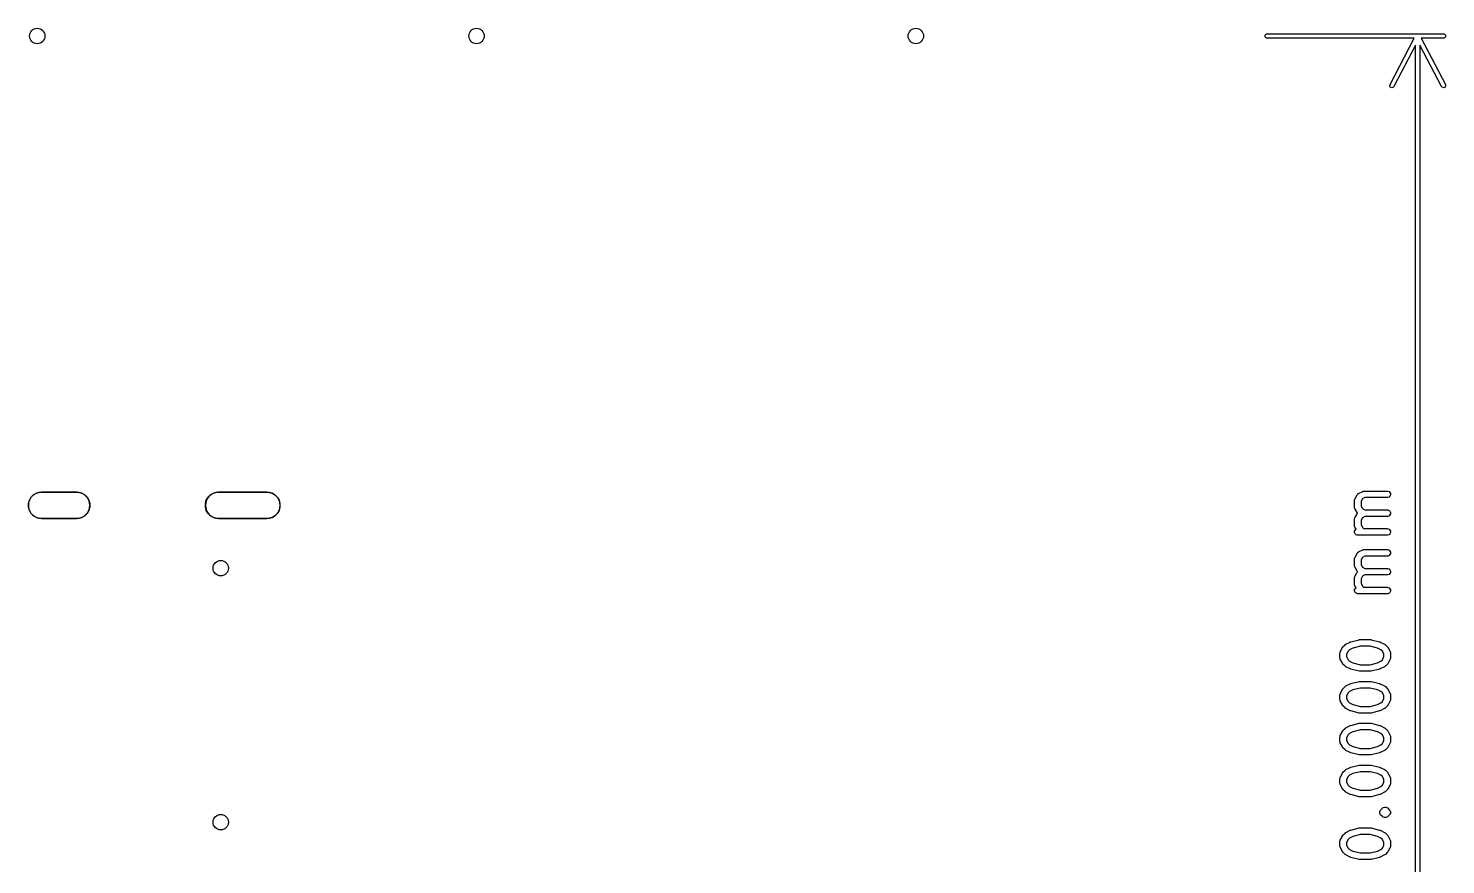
# Model space of a CAD drawing. Extents: x 5.34 to 6.7, y -4.81 to -3.35.
# Drawn here: x 5.429 to 6.699, y -4.101 to -3.352 of the extents above; entities that cross this region are included whole.
import ezdxf

# ---------------------------------------------------------------- set-up
doc = ezdxf.new("R2010")
doc.units = 0
doc.header["$MEASUREMENT"] = 0
doc.layers.add('BLACK', color=7, linetype='CONTINUOUS')

msp = doc.modelspace()

# ---------------------------------------------------------------- linework, layer by layer
at = {"layer": 'BLACK', "linetype": 'CONTINUOUS'}
for p, q in [((6.5373, -3.3582), (6.5384, -3.3571)), ((6.5373, -3.3597), (6.5373, -3.3582)), ((6.5384, -3.3608), (6.5373, -3.3597)), ((6.5384, -3.3571), (6.5391, -3.357)), ((6.5391, -3.3609), (6.5384, -3.3608)), ((6.5391, -3.357), (6.6971, -3.357)), ((6.6708, -3.3609), (6.5391, -3.3609)), ((6.6492, -3.4024), (6.6708, -3.3609)), ((6.6971, -3.3609), (6.6772, -3.3609)), ((6.6772, -3.3609), (6.6988, -3.4024)), ((6.6971, -3.357), (6.6978, -3.3571)), ((6.6978, -3.3608), (6.6971, -3.3609)), ((6.6978, -3.3571), (6.6989, -3.3582)), ((6.6989, -3.3597), (6.6978, -3.3608)), ((6.6989, -3.3582), (6.6989, -3.3597)), ((6.672, -3.367), (6.6527, -3.4042)), ((6.672, -4.532), (6.672, -3.367)), ((6.6953, -3.4042), (6.676, -3.367)), ((6.676, -3.367), (6.676, -4.532)), ((6.649, -3.4031), (6.6492, -3.4024)), ((6.6494, -3.4046), (6.649, -3.4031)), ((6.6527, -3.4042), (6.6522, -3.4048)), ((6.6958, -3.4048), (6.6953, -3.4042)), ((6.699, -3.4031), (6.6986, -3.4046)), ((6.6988, -3.4024), (6.699, -3.4031)), ((6.6507, -3.4052), (6.6494, -3.4046)), ((6.6522, -3.4048), (6.6507, -3.4052)), ((6.6973, -3.4052), (6.6958, -3.4048)), ((6.6986, -3.4046), (6.6973, -3.4052)), ((5.4297, -3.7749), (5.4312, -3.7722)), ((5.4312, -3.7722), (5.4334, -3.77)), ((5.4334, -3.77), (5.4361, -3.7685)), ((5.4361, -3.7685), (5.4391, -3.7677)), ((5.4391, -3.7677), (5.4406, -3.7676)), ((5.4406, -3.7676), (5.4721, -3.7676)), ((5.4721, -3.7676), (5.4406, -3.7676)), ((5.4721, -3.7676), (5.4736, -3.7677)), ((5.4736, -3.7677), (5.4766, -3.7685)), ((5.4766, -3.7685), (5.4793, -3.77)), ((5.4793, -3.77), (5.4815, -3.7722)), ((5.4815, -3.7722), (5.483, -3.7749)), ((5.5883, -3.7749), (5.5899, -3.7722)), ((5.5899, -3.7722), (5.5921, -3.77)), ((5.5921, -3.77), (5.5947, -3.7685)), ((5.5947, -3.7685), (5.5977, -3.7677)), ((5.5977, -3.7677), (5.5993, -3.7676)), ((5.5993, -3.7676), (5.6426, -3.7676)), ((5.6426, -3.7676), (5.5993, -3.7676)), ((5.6426, -3.7676), (5.6441, -3.7677)), ((5.6441, -3.7677), (5.6471, -3.7685)), ((5.6471, -3.7685), (5.6498, -3.77)), ((5.6498, -3.77), (5.6519, -3.7722)), ((5.6519, -3.7722), (5.6535, -3.7749)), ((6.6177, -3.7738), (6.6196, -3.7701)), ((6.6196, -3.7701), (6.6197, -3.77)), ((6.6197, -3.7699), (6.6199, -3.7696)), ((6.6197, -3.77), (6.6197, -3.7699)), ((6.6197, -3.7699), (6.6197, -3.7699)), ((6.6199, -3.7696), (6.6202, -3.7693)), ((6.6202, -3.7693), (6.6204, -3.7691)), ((6.6204, -3.7691), (6.6207, -3.7689)), ((6.6207, -3.7689), (6.6208, -3.7688)), ((6.6208, -3.7688), (6.6209, -3.7687)), ((6.6208, -3.7688), (6.6208, -3.7688)), ((6.6209, -3.7687), (6.6247, -3.7669)), ((6.6267, -3.7725), (6.6245, -3.7736)), ((6.6247, -3.7669), (6.6252, -3.7667)), ((6.6252, -3.7667), (6.6253, -3.7667)), ((6.6253, -3.7667), (6.6254, -3.7666)), ((6.6254, -3.7666), (6.626, -3.7666)), ((6.626, -3.7666), (6.6466, -3.7666)), ((6.6466, -3.7725), (6.6267, -3.7725)), ((6.6466, -3.7666), (6.6472, -3.7666)), ((6.6472, -3.7724), (6.6466, -3.7725)), ((6.6472, -3.7666), (6.6483, -3.7671)), ((6.6483, -3.772), (6.6472, -3.7724)), ((6.6483, -3.7671), (6.6491, -3.7679)), ((6.6491, -3.7712), (6.6483, -3.772)), ((6.6491, -3.7679), (6.6495, -3.7689)), ((6.6495, -3.7701), (6.6491, -3.7712)), ((6.6495, -3.7689), (6.6495, -3.7701)), ((5.4289, -3.7779), (5.4297, -3.7749)), ((5.4289, -3.781), (5.4289, -3.7779)), ((5.4297, -3.7839), (5.4289, -3.781)), ((5.4312, -3.7866), (5.4297, -3.7839)), ((5.483, -3.7839), (5.4815, -3.7866)), ((5.483, -3.7749), (5.4838, -3.7779)), ((5.4838, -3.781), (5.483, -3.7839)), ((5.4838, -3.7779), (5.4838, -3.781)), ((5.5875, -3.7779), (5.5883, -3.7749)), ((5.5875, -3.781), (5.5875, -3.7779)), ((5.5883, -3.7839), (5.5875, -3.781)), ((5.5899, -3.7866), (5.5883, -3.7839)), ((5.6535, -3.7839), (5.6519, -3.7866)), ((5.6535, -3.7749), (5.6543, -3.7779)), ((5.6543, -3.781), (5.6535, -3.7839)), ((5.6543, -3.7779), (5.6543, -3.781)), ((6.6174, -3.7751), (6.6175, -3.7746)), ((6.6174, -3.7808), (6.6174, -3.7751)), ((6.6175, -3.7813), (6.6174, -3.7808)), ((6.6175, -3.7744), (6.6177, -3.7738)), ((6.6175, -3.7745), (6.6175, -3.7744)), ((6.6175, -3.7746), (6.6175, -3.7745)), ((6.6175, -3.7814), (6.6175, -3.7813)), ((6.6175, -3.7815), (6.6175, -3.7814)), ((6.6177, -3.7821), (6.6175, -3.7815)), ((6.6196, -3.7858), (6.6177, -3.7821)), ((6.6245, -3.7736), (6.6233, -3.7758)), ((6.6233, -3.7758), (6.6233, -3.7801)), ((6.6233, -3.7801), (6.6245, -3.7823)), ((6.6245, -3.7823), (6.6267, -3.7834)), ((6.6267, -3.7834), (6.6466, -3.7834)), ((6.6466, -3.7834), (6.6472, -3.7835)), ((6.6472, -3.7835), (6.6483, -3.7839)), ((6.6483, -3.7839), (6.6491, -3.7847)), ((6.6491, -3.7847), (6.6495, -3.7858)), ((5.4334, -3.7888), (5.4312, -3.7866)), ((5.4361, -3.7903), (5.4334, -3.7888)), ((5.4391, -3.7911), (5.4361, -3.7903)), ((5.4406, -3.7912), (5.4391, -3.7911)), ((5.4721, -3.7912), (5.4406, -3.7912)), ((5.4406, -3.7912), (5.4721, -3.7912)), ((5.4736, -3.7911), (5.4721, -3.7912)), ((5.4766, -3.7903), (5.4736, -3.7911)), ((5.4793, -3.7888), (5.4766, -3.7903)), ((5.4815, -3.7866), (5.4793, -3.7888)), ((5.5921, -3.7888), (5.5899, -3.7866)), ((5.5947, -3.7903), (5.5921, -3.7888)), ((5.5977, -3.7911), (5.5947, -3.7903)), ((5.5993, -3.7912), (5.5977, -3.7911)), ((5.6426, -3.7912), (5.5993, -3.7912)), ((5.5993, -3.7912), (5.6426, -3.7912)), ((5.6441, -3.7911), (5.6426, -3.7912)), ((5.6471, -3.7903), (5.6441, -3.7911)), ((5.6498, -3.7888), (5.6471, -3.7903)), ((5.6519, -3.7866), (5.6498, -3.7888)), ((6.6174, -3.792), (6.6175, -3.7914)), ((6.6174, -3.7976), (6.6174, -3.792)), ((6.6175, -3.7982), (6.6174, -3.7976)), ((6.6175, -3.7912), (6.6177, -3.7907)), ((6.6175, -3.7913), (6.6175, -3.7912)), ((6.6175, -3.7914), (6.6175, -3.7913)), ((6.6177, -3.7907), (6.6196, -3.7869)), ((6.6197, -3.7859), (6.6196, -3.7858)), ((6.6196, -3.7869), (6.6197, -3.7868)), ((6.6197, -3.786), (6.6197, -3.7859)), ((6.6199, -3.7863), (6.6197, -3.786)), ((6.6197, -3.786), (6.6197, -3.786)), ((6.6197, -3.7867), (6.6199, -3.7864)), ((6.6197, -3.7868), (6.6197, -3.7867)), ((6.6197, -3.7868), (6.6197, -3.7868)), ((6.62, -3.7864), (6.6199, -3.7863)), ((6.6199, -3.7864), (6.62, -3.7864)), ((6.6245, -3.7905), (6.6233, -3.7927)), ((6.6233, -3.7927), (6.6233, -3.7969)), ((6.6233, -3.7969), (6.6247, -3.7996)), ((6.6267, -3.7893), (6.6245, -3.7905)), ((6.6466, -3.7893), (6.6267, -3.7893)), ((6.6472, -3.7893), (6.6466, -3.7893)), ((6.6483, -3.7888), (6.6472, -3.7893)), ((6.6491, -3.788), (6.6483, -3.7888)), ((6.6495, -3.787), (6.6491, -3.788)), ((6.6495, -3.7858), (6.6495, -3.787)), ((6.6175, -3.7983), (6.6175, -3.7982)), ((6.6175, -3.7984), (6.6175, -3.7983)), ((6.6177, -3.799), (6.6175, -3.7984)), ((6.6175, -3.8027), (6.6179, -3.8016)), ((6.6175, -3.8038), (6.6175, -3.8027)), ((6.6179, -3.8049), (6.6175, -3.8038)), ((6.6187, -3.8009), (6.6177, -3.799)), ((6.6179, -3.8016), (6.6187, -3.8009)), ((6.6187, -3.8057), (6.6179, -3.8049)), ((6.6198, -3.8062), (6.6187, -3.8057)), ((6.6204, -3.8062), (6.6198, -3.8062)), ((6.6466, -3.8062), (6.6204, -3.8062)), ((6.6247, -3.7996), (6.6254, -3.8003)), ((6.6254, -3.8003), (6.6466, -3.8003)), ((6.6466, -3.8003), (6.6472, -3.8004)), ((6.6472, -3.8062), (6.6466, -3.8062)), ((6.6472, -3.8004), (6.6483, -3.8008)), ((6.6483, -3.8057), (6.6472, -3.8062)), ((6.6483, -3.8008), (6.6491, -3.8016)), ((6.6491, -3.8049), (6.6483, -3.8057)), ((6.6491, -3.8016), (6.6495, -3.8027)), ((6.6495, -3.8038), (6.6491, -3.8049)), ((6.6495, -3.8027), (6.6495, -3.8038)), ((6.6177, -3.8263), (6.6196, -3.8226)), ((6.6196, -3.8226), (6.6197, -3.8225)), ((6.6197, -3.8224), (6.6199, -3.8221)), ((6.6197, -3.8225), (6.6197, -3.8224)), ((6.6197, -3.8224), (6.6197, -3.8224)), ((6.6199, -3.8221), (6.6202, -3.8218)), ((6.6202, -3.8218), (6.6204, -3.8215)), ((6.6204, -3.8215), (6.6207, -3.8214)), ((6.6207, -3.8214), (6.6208, -3.8213)), ((6.6208, -3.8213), (6.6209, -3.8212)), ((6.6208, -3.8213), (6.6208, -3.8213)), ((6.6209, -3.8212), (6.6247, -3.8194)), ((6.6247, -3.8194), (6.6252, -3.8192)), ((6.6252, -3.8192), (6.6253, -3.8191)), ((6.6253, -3.8191), (6.6254, -3.8191)), ((6.6254, -3.8191), (6.626, -3.8191)), ((6.626, -3.8191), (6.6466, -3.8191)), ((6.6466, -3.8191), (6.6472, -3.8191)), ((6.6472, -3.8191), (6.6483, -3.8195)), ((6.6483, -3.8195), (6.6491, -3.8204)), ((6.6491, -3.8204), (6.6495, -3.8214)), ((6.6495, -3.8226), (6.6491, -3.8236)), ((6.6495, -3.8214), (6.6495, -3.8226)), ((6.6174, -3.8276), (6.6175, -3.8271)), ((6.6174, -3.8333), (6.6174, -3.8276)), ((6.6175, -3.8338), (6.6174, -3.8333)), ((6.6175, -3.8268), (6.6177, -3.8263)), ((6.6175, -3.827), (6.6175, -3.8268)), ((6.6175, -3.8271), (6.6175, -3.827)), ((6.6175, -3.8339), (6.6175, -3.8338)), ((6.6175, -3.834), (6.6175, -3.8339)), ((6.6177, -3.8346), (6.6175, -3.834)), ((6.6196, -3.8383), (6.6177, -3.8346)), ((6.6245, -3.8261), (6.6233, -3.8283)), ((6.6233, -3.8283), (6.6233, -3.8326)), ((6.6233, -3.8326), (6.6245, -3.8348)), ((6.6267, -3.825), (6.6245, -3.8261)), ((6.6245, -3.8348), (6.6267, -3.8359)), ((6.6466, -3.825), (6.6267, -3.825)), ((6.6267, -3.8359), (6.6466, -3.8359)), ((6.6472, -3.8249), (6.6466, -3.825)), ((6.6466, -3.8359), (6.6472, -3.836)), ((6.6483, -3.8245), (6.6472, -3.8249)), ((6.6472, -3.836), (6.6483, -3.8364)), ((6.6491, -3.8236), (6.6483, -3.8245)), ((6.6174, -3.8445), (6.6175, -3.8439)), ((6.6174, -3.8501), (6.6174, -3.8445)), ((6.6175, -3.8437), (6.6177, -3.8432)), ((6.6175, -3.8438), (6.6175, -3.8437)), ((6.6175, -3.8439), (6.6175, -3.8438)), ((6.6177, -3.8432), (6.6196, -3.8394)), ((6.6197, -3.8384), (6.6196, -3.8383)), ((6.6196, -3.8394), (6.6197, -3.8393)), ((6.6197, -3.8385), (6.6197, -3.8384)), ((6.6199, -3.8388), (6.6197, -3.8385)), ((6.6197, -3.8385), (6.6197, -3.8385)), ((6.6197, -3.8392), (6.6199, -3.8389)), ((6.6197, -3.8393), (6.6197, -3.8392)), ((6.6197, -3.8393), (6.6197, -3.8393)), ((6.62, -3.8389), (6.6199, -3.8388)), ((6.6199, -3.8389), (6.62, -3.8389)), ((6.6245, -3.843), (6.6233, -3.8452)), ((6.6233, -3.8452), (6.6233, -3.8494)), ((6.6267, -3.8418), (6.6245, -3.843)), ((6.6466, -3.8418), (6.6267, -3.8418)), ((6.6472, -3.8418), (6.6466, -3.8418)), ((6.6483, -3.8413), (6.6472, -3.8418)), ((6.6483, -3.8364), (6.6491, -3.8372)), ((6.6491, -3.8405), (6.6483, -3.8413)), ((6.6491, -3.8372), (6.6495, -3.8383)), ((6.6495, -3.8395), (6.6491, -3.8405)), ((6.6495, -3.8383), (6.6495, -3.8395)), ((6.6175, -3.8507), (6.6174, -3.8501)), ((6.6175, -3.8508), (6.6175, -3.8507)), ((6.6175, -3.8509), (6.6175, -3.8508)), ((6.6177, -3.8514), (6.6175, -3.8509)), ((6.6175, -3.8552), (6.6179, -3.8541)), ((6.6175, -3.8563), (6.6175, -3.8552)), ((6.6179, -3.8574), (6.6175, -3.8563)), ((6.6187, -3.8533), (6.6177, -3.8514)), ((6.6179, -3.8541), (6.6187, -3.8533)), ((6.6187, -3.8582), (6.6179, -3.8574)), ((6.6198, -3.8586), (6.6187, -3.8582)), ((6.6204, -3.8587), (6.6198, -3.8586)), ((6.6466, -3.8587), (6.6204, -3.8587)), ((6.6233, -3.8494), (6.6247, -3.8521)), ((6.6247, -3.8521), (6.6254, -3.8528)), ((6.6254, -3.8528), (6.6466, -3.8528)), ((6.6466, -3.8528), (6.6472, -3.8529)), ((6.6472, -3.8586), (6.6466, -3.8587)), ((6.6472, -3.8529), (6.6483, -3.8533)), ((6.6483, -3.8582), (6.6472, -3.8586)), ((6.6483, -3.8533), (6.6491, -3.8541)), ((6.6491, -3.8574), (6.6483, -3.8582)), ((6.6491, -3.8541), (6.6495, -3.8552)), ((6.6495, -3.8563), (6.6491, -3.8574)), ((6.6495, -3.8552), (6.6495, -3.8563)), ((6.6219, -3.8997), (6.6221, -3.8997)), ((6.6221, -3.8997), (6.6222, -3.8997)), ((6.6222, -3.8997), (6.6223, -3.8997)), ((6.6223, -3.8997), (6.6316, -3.8997)), ((6.6316, -3.8997), (6.6317, -3.8997)), ((6.6317, -3.8997), (6.6318, -3.8997)), ((6.6318, -3.8997), (6.632, -3.8997)), ((6.6043, -3.912), (6.6044, -3.9114)), ((6.6043, -3.9157), (6.6043, -3.912)), ((6.6044, -3.9112), (6.6046, -3.9107)), ((6.6044, -3.9113), (6.6044, -3.9112)), ((6.6044, -3.9114), (6.6044, -3.9113)), ((6.6046, -3.9107), (6.6065, -3.9069)), ((6.6065, -3.9069), (6.6067, -3.9067)), ((6.6067, -3.9065), (6.6068, -3.9064)), ((6.6067, -3.9066), (6.6067, -3.9065)), ((6.6067, -3.9067), (6.6067, -3.9066)), ((6.6068, -3.9064), (6.6069, -3.9064)), ((6.6069, -3.9064), (6.607, -3.9062)), ((6.607, -3.9062), (6.6089, -3.9043)), ((6.6089, -3.9043), (6.6091, -3.9041)), ((6.6091, -3.9041), (6.6092, -3.904)), ((6.6092, -3.904), (6.6093, -3.904)), ((6.6093, -3.904), (6.6094, -3.9039)), ((6.6094, -3.9039), (6.6097, -3.9037)), ((6.6094, -3.9039), (6.6094, -3.9039)), ((6.6097, -3.9037), (6.6134, -3.9019)), ((6.6116, -3.91), (6.6102, -3.9127)), ((6.6128, -3.9088), (6.6116, -3.91)), ((6.6158, -3.9073), (6.6128, -3.9088)), ((6.6134, -3.9019), (6.6135, -3.9018)), ((6.6135, -3.9018), (6.6137, -3.9017)), ((6.6135, -3.9018), (6.6135, -3.9018)), ((6.6137, -3.9017), (6.614, -3.9016)), ((6.614, -3.9016), (6.6215, -3.8998)), ((6.614, -3.9016), (6.614, -3.9016)), ((6.614, -3.9016), (6.614, -3.9016)), ((6.6226, -3.9056), (6.6158, -3.9073)), ((6.6215, -3.8998), (6.6216, -3.8997)), ((6.6216, -3.8997), (6.6217, -3.8997)), ((6.6217, -3.8997), (6.6219, -3.8997)), ((6.6313, -3.9056), (6.6226, -3.9056)), ((6.6381, -3.9073), (6.6313, -3.9056)), ((6.632, -3.8997), (6.6322, -3.8997)), ((6.6322, -3.8997), (6.6322, -3.8997)), ((6.6322, -3.8997), (6.6323, -3.8998)), ((6.6323, -3.8998), (6.6398, -3.9016)), ((6.6411, -3.9088), (6.6381, -3.9073)), ((6.6398, -3.9016), (6.6399, -3.9016)), ((6.6399, -3.9016), (6.6399, -3.9016)), ((6.6399, -3.9016), (6.6402, -3.9017)), ((6.6402, -3.9017), (6.6404, -3.9018)), ((6.6404, -3.9018), (6.6404, -3.9018)), ((6.6404, -3.9018), (6.6405, -3.9019)), ((6.6405, -3.9019), (6.6442, -3.9037)), ((6.6423, -3.91), (6.6411, -3.9088)), ((6.6437, -3.9127), (6.6423, -3.91)), ((6.6442, -3.9037), (6.6444, -3.9039)), ((6.6444, -3.9039), (6.6445, -3.9039)), ((6.6445, -3.9039), (6.6446, -3.904)), ((6.6446, -3.904), (6.6447, -3.904)), ((6.6447, -3.904), (6.6447, -3.9041)), ((6.6447, -3.9041), (6.645, -3.9043)), ((6.645, -3.9043), (6.6468, -3.9062)), ((6.6468, -3.9062), (6.647, -3.9064)), ((6.647, -3.9064), (6.6471, -3.9064)), ((6.6471, -3.9064), (6.6471, -3.9065)), ((6.6471, -3.9065), (6.6472, -3.9066)), ((6.6472, -3.9066), (6.6472, -3.9067)), ((6.6472, -3.9067), (6.6474, -3.9069)), ((6.6474, -3.9069), (6.6493, -3.9107)), ((6.6493, -3.9107), (6.6495, -3.9112)), ((6.6495, -3.9112), (6.6495, -3.9113)), ((6.6495, -3.9113), (6.6495, -3.9114)), ((6.6495, -3.9114), (6.6496, -3.912)), ((6.6496, -3.912), (6.6496, -3.9157)), ((6.6044, -3.9163), (6.6043, -3.9157)), ((6.6044, -3.9164), (6.6044, -3.9163)), ((6.6044, -3.9165), (6.6044, -3.9164)), ((6.6046, -3.9171), (6.6044, -3.9165)), ((6.6065, -3.9208), (6.6046, -3.9171)), ((6.6067, -3.9211), (6.6065, -3.9208)), ((6.6067, -3.9212), (6.6067, -3.9211)), ((6.6067, -3.9211), (6.6067, -3.9211)), ((6.6068, -3.9213), (6.6067, -3.9212)), ((6.6069, -3.9214), (6.6068, -3.9213)), ((6.607, -3.9216), (6.6069, -3.9214)), ((6.6089, -3.9235), (6.607, -3.9216)), ((6.6091, -3.9236), (6.6089, -3.9235)), ((6.6092, -3.9237), (6.6091, -3.9236)), ((6.6093, -3.9238), (6.6092, -3.9237)), ((6.6094, -3.9238), (6.6093, -3.9238)), ((6.6094, -3.9239), (6.6094, -3.9238)), ((6.6097, -3.924), (6.6094, -3.9239)), ((6.6134, -3.9259), (6.6097, -3.924)), ((6.6102, -3.9127), (6.6102, -3.915)), ((6.6102, -3.915), (6.6116, -3.9177)), ((6.6116, -3.9177), (6.6128, -3.9189)), ((6.6128, -3.9189), (6.6158, -3.9205)), ((6.6158, -3.9205), (6.6226, -3.9222)), ((6.6226, -3.9222), (6.6313, -3.9222)), ((6.6313, -3.9222), (6.6381, -3.9205)), ((6.6381, -3.9205), (6.6411, -3.9189)), ((6.6442, -3.924), (6.6405, -3.9259)), ((6.6411, -3.9189), (6.6423, -3.9177)), ((6.6423, -3.9177), (6.6437, -3.915)), ((6.6437, -3.915), (6.6437, -3.9127)), ((6.6444, -3.9239), (6.6442, -3.924)), ((6.6445, -3.9238), (6.6444, -3.9239)), ((6.6446, -3.9238), (6.6445, -3.9238)), ((6.6447, -3.9237), (6.6446, -3.9238)), ((6.645, -3.9235), (6.6447, -3.9236)), ((6.6447, -3.9236), (6.6447, -3.9237)), ((6.6468, -3.9216), (6.645, -3.9235)), ((6.647, -3.9214), (6.6468, -3.9216)), ((6.6471, -3.9213), (6.647, -3.9214)), ((6.6472, -3.9211), (6.6471, -3.9212)), ((6.6471, -3.9212), (6.6471, -3.9213)), ((6.6474, -3.9208), (6.6472, -3.9211)), ((6.6472, -3.9211), (6.6472, -3.9211)), ((6.6493, -3.9171), (6.6474, -3.9208)), ((6.6495, -3.9165), (6.6493, -3.9171)), ((6.6496, -3.9157), (6.6495, -3.9163)), ((6.6495, -3.9163), (6.6495, -3.9164)), ((6.6495, -3.9164), (6.6495, -3.9165)), ((6.6135, -3.9259), (6.6134, -3.9259)), ((6.6137, -3.926), (6.6135, -3.9259)), ((6.6135, -3.9259), (6.6135, -3.9259)), ((6.614, -3.9261), (6.6137, -3.926)), ((6.6215, -3.928), (6.614, -3.9261)), ((6.614, -3.9261), (6.614, -3.9261)), ((6.614, -3.9261), (6.614, -3.9261)), ((6.614, -3.9391), (6.6215, -3.9372)), ((6.6216, -3.928), (6.6215, -3.928)), ((6.6215, -3.9372), (6.6216, -3.9372)), ((6.6217, -3.928), (6.6216, -3.928)), ((6.6216, -3.9372), (6.6217, -3.9372)), ((6.6219, -3.928), (6.6217, -3.928)), ((6.6217, -3.9372), (6.6219, -3.9372)), ((6.6221, -3.9281), (6.6219, -3.928)), ((6.6219, -3.9372), (6.6221, -3.9372)), ((6.6222, -3.9281), (6.6221, -3.9281)), ((6.6221, -3.9372), (6.6222, -3.9372)), ((6.6223, -3.9281), (6.6222, -3.9281)), ((6.6222, -3.9372), (6.6223, -3.9372)), ((6.6316, -3.9281), (6.6223, -3.9281)), ((6.6223, -3.9372), (6.6316, -3.9372)), ((6.6317, -3.9281), (6.6316, -3.9281)), ((6.6316, -3.9372), (6.6317, -3.9372)), ((6.6318, -3.9281), (6.6317, -3.9281)), ((6.6317, -3.9372), (6.6318, -3.9372)), ((6.632, -3.928), (6.6318, -3.9281)), ((6.6318, -3.9372), (6.632, -3.9372)), ((6.6322, -3.928), (6.632, -3.928)), ((6.632, -3.9372), (6.6322, -3.9372)), ((6.6323, -3.928), (6.6322, -3.928)), ((6.6322, -3.928), (6.6322, -3.928)), ((6.6322, -3.9372), (6.6322, -3.9372)), ((6.6322, -3.9372), (6.6323, -3.9372)), ((6.6398, -3.9261), (6.6323, -3.928)), ((6.6323, -3.9372), (6.6398, -3.9391)), ((6.6399, -3.9261), (6.6398, -3.9261)), ((6.6402, -3.926), (6.6399, -3.9261)), ((6.6399, -3.9261), (6.6399, -3.9261)), ((6.6404, -3.9259), (6.6402, -3.926)), ((6.6405, -3.9259), (6.6404, -3.9259)), ((6.6404, -3.9259), (6.6404, -3.9259)), ((6.6043, -3.9495), (6.6044, -3.9489)), ((6.6043, -3.9532), (6.6043, -3.9495)), ((6.6044, -3.9487), (6.6046, -3.9482)), ((6.6044, -3.9488), (6.6044, -3.9487)), ((6.6044, -3.9489), (6.6044, -3.9488)), ((6.6046, -3.9482), (6.6065, -3.9444)), ((6.6065, -3.9444), (6.6067, -3.9442)), ((6.6067, -3.944), (6.6068, -3.9439)), ((6.6067, -3.9441), (6.6067, -3.944)), ((6.6067, -3.9442), (6.6067, -3.9441)), ((6.6068, -3.9439), (6.6069, -3.9439)), ((6.6069, -3.9439), (6.607, -3.9437)), ((6.607, -3.9437), (6.6089, -3.9418)), ((6.6089, -3.9418), (6.6091, -3.9416)), ((6.6091, -3.9416), (6.6092, -3.9415)), ((6.6092, -3.9415), (6.6093, -3.9415)), ((6.6093, -3.9415), (6.6094, -3.9414)), ((6.6094, -3.9414), (6.6097, -3.9412)), ((6.6094, -3.9414), (6.6094, -3.9414)), ((6.6097, -3.9412), (6.6134, -3.9393)), ((6.6116, -3.9475), (6.6102, -3.9502)), ((6.6102, -3.9502), (6.6102, -3.9525)), ((6.6128, -3.9463), (6.6116, -3.9475)), ((6.6158, -3.9448), (6.6128, -3.9463)), ((6.6134, -3.9393), (6.6135, -3.9393)), ((6.6135, -3.9393), (6.6137, -3.9392)), ((6.6135, -3.9393), (6.6135, -3.9393)), ((6.6137, -3.9392), (6.614, -3.9391)), ((6.614, -3.9391), (6.614, -3.9391)), ((6.614, -3.9391), (6.614, -3.9391)), ((6.6226, -3.9431), (6.6158, -3.9448)), ((6.6313, -3.9431), (6.6226, -3.9431)), ((6.6381, -3.9448), (6.6313, -3.9431)), ((6.6411, -3.9463), (6.6381, -3.9448)), ((6.6398, -3.9391), (6.6399, -3.9391)), ((6.6399, -3.9391), (6.6399, -3.9391)), ((6.6399, -3.9391), (6.6402, -3.9392)), ((6.6402, -3.9392), (6.6404, -3.9393)), ((6.6404, -3.9393), (6.6404, -3.9393)), ((6.6404, -3.9393), (6.6405, -3.9393)), ((6.6405, -3.9393), (6.6442, -3.9412)), ((6.6423, -3.9475), (6.6411, -3.9463)), ((6.6437, -3.9502), (6.6423, -3.9475)), ((6.6437, -3.9525), (6.6437, -3.9502)), ((6.6442, -3.9412), (6.6444, -3.9414)), ((6.6444, -3.9414), (6.6445, -3.9414)), ((6.6445, -3.9414), (6.6446, -3.9415)), ((6.6446, -3.9415), (6.6447, -3.9415)), ((6.6447, -3.9415), (6.6447, -3.9416)), ((6.6447, -3.9416), (6.645, -3.9418)), ((6.645, -3.9418), (6.6468, -3.9437)), ((6.6468, -3.9437), (6.647, -3.9439)), ((6.647, -3.9439), (6.6471, -3.9439)), ((6.6471, -3.9439), (6.6471, -3.944)), ((6.6471, -3.944), (6.6472, -3.9441)), ((6.6472, -3.9441), (6.6472, -3.9442)), ((6.6472, -3.9442), (6.6474, -3.9444)), ((6.6474, -3.9444), (6.6493, -3.9482)), ((6.6493, -3.9482), (6.6495, -3.9487)), ((6.6495, -3.9487), (6.6495, -3.9488)), ((6.6495, -3.9488), (6.6495, -3.9489)), ((6.6495, -3.9489), (6.6496, -3.9495)), ((6.6496, -3.9495), (6.6496, -3.9532)), ((6.6044, -3.9538), (6.6043, -3.9532)), ((6.6044, -3.9539), (6.6044, -3.9538)), ((6.6044, -3.954), (6.6044, -3.9539)), ((6.6046, -3.9546), (6.6044, -3.954)), ((6.6065, -3.9583), (6.6046, -3.9546)), ((6.6067, -3.9586), (6.6065, -3.9583)), ((6.6067, -3.9587), (6.6067, -3.9586)), ((6.6067, -3.9586), (6.6067, -3.9586)), ((6.6068, -3.9588), (6.6067, -3.9587)), ((6.6069, -3.9588), (6.6068, -3.9588)), ((6.607, -3.9591), (6.6069, -3.9588)), ((6.6089, -3.9609), (6.607, -3.9591)), ((6.6091, -3.9611), (6.6089, -3.9609)), ((6.6092, -3.9612), (6.6091, -3.9611)), ((6.6093, -3.9613), (6.6092, -3.9612)), ((6.6094, -3.9613), (6.6093, -3.9613)), ((6.6097, -3.9615), (6.6094, -3.9613)), ((6.6094, -3.9613), (6.6094, -3.9613)), ((6.6134, -3.9634), (6.6097, -3.9615)), ((6.6102, -3.9525), (6.6116, -3.9552)), ((6.6116, -3.9552), (6.6128, -3.9564)), ((6.6128, -3.9564), (6.6158, -3.958)), ((6.6158, -3.958), (6.6226, -3.9597)), ((6.6226, -3.9597), (6.6313, -3.9597)), ((6.6313, -3.9597), (6.6381, -3.958)), ((6.6381, -3.958), (6.6411, -3.9564)), ((6.6442, -3.9615), (6.6405, -3.9634)), ((6.6411, -3.9564), (6.6423, -3.9552)), ((6.6423, -3.9552), (6.6437, -3.9525)), ((6.6444, -3.9613), (6.6442, -3.9615)), ((6.6445, -3.9613), (6.6444, -3.9613)), ((6.6446, -3.9613), (6.6445, -3.9613)), ((6.6447, -3.9612), (6.6446, -3.9613)), ((6.645, -3.9609), (6.6447, -3.9611)), ((6.6447, -3.9611), (6.6447, -3.9612)), ((6.6468, -3.9591), (6.645, -3.9609)), ((6.647, -3.9588), (6.6468, -3.9591)), ((6.6471, -3.9588), (6.647, -3.9588)), ((6.6472, -3.9586), (6.6471, -3.9587)), ((6.6471, -3.9587), (6.6471, -3.9588)), ((6.6474, -3.9583), (6.6472, -3.9586)), ((6.6472, -3.9586), (6.6472, -3.9586)), ((6.6493, -3.9546), (6.6474, -3.9583)), ((6.6495, -3.954), (6.6493, -3.9546)), ((6.6496, -3.9532), (6.6495, -3.9538)), ((6.6495, -3.9538), (6.6495, -3.9539)), ((6.6495, -3.9539), (6.6495, -3.954)), ((6.6135, -3.9634), (6.6134, -3.9634)), ((6.6137, -3.9635), (6.6135, -3.9634)), ((6.6135, -3.9634), (6.6135, -3.9634)), ((6.614, -3.9636), (6.6137, -3.9635)), ((6.6215, -3.9655), (6.614, -3.9636)), ((6.614, -3.9636), (6.614, -3.9636)), ((6.614, -3.9636), (6.614, -3.9636)), ((6.614, -3.9766), (6.6215, -3.9747)), ((6.6216, -3.9655), (6.6215, -3.9655)), ((6.6215, -3.9747), (6.6216, -3.9747)), ((6.6217, -3.9655), (6.6216, -3.9655)), ((6.6216, -3.9747), (6.6217, -3.9747)), ((6.6219, -3.9655), (6.6217, -3.9655)), ((6.6217, -3.9747), (6.6219, -3.9747)), ((6.6221, -3.9656), (6.6219, -3.9655)), ((6.6219, -3.9747), (6.6221, -3.9747)), ((6.6222, -3.9656), (6.6221, -3.9656)), ((6.6221, -3.9747), (6.6222, -3.9747)), ((6.6223, -3.9656), (6.6222, -3.9656)), ((6.6222, -3.9747), (6.6223, -3.9747)), ((6.6316, -3.9656), (6.6223, -3.9656)), ((6.6223, -3.9747), (6.6316, -3.9747)), ((6.6317, -3.9656), (6.6316, -3.9656)), ((6.6316, -3.9747), (6.6317, -3.9747)), ((6.6318, -3.9656), (6.6317, -3.9656)), ((6.6317, -3.9747), (6.6318, -3.9747)), ((6.632, -3.9655), (6.6318, -3.9656)), ((6.6318, -3.9747), (6.632, -3.9747)), ((6.6322, -3.9655), (6.632, -3.9655)), ((6.632, -3.9747), (6.6322, -3.9747)), ((6.6323, -3.9655), (6.6322, -3.9655)), ((6.6322, -3.9655), (6.6322, -3.9655)), ((6.6322, -3.9747), (6.6322, -3.9747)), ((6.6322, -3.9747), (6.6323, -3.9747)), ((6.6398, -3.9636), (6.6323, -3.9655)), ((6.6323, -3.9747), (6.6398, -3.9766)), ((6.6399, -3.9636), (6.6398, -3.9636)), ((6.6402, -3.9635), (6.6399, -3.9636)), ((6.6399, -3.9636), (6.6399, -3.9636)), ((6.6404, -3.9634), (6.6402, -3.9635)), ((6.6405, -3.9634), (6.6404, -3.9634)), ((6.6404, -3.9634), (6.6404, -3.9634)), ((6.6043, -3.987), (6.6044, -3.9864)), ((6.6043, -3.9907), (6.6043, -3.987)), ((6.6044, -3.9862), (6.6046, -3.9857)), ((6.6044, -3.9863), (6.6044, -3.9862)), ((6.6044, -3.9864), (6.6044, -3.9863)), ((6.6046, -3.9857), (6.6065, -3.9819)), ((6.6065, -3.9819), (6.6067, -3.9817)), ((6.6067, -3.9815), (6.6068, -3.9814)), ((6.6067, -3.9816), (6.6067, -3.9815)), ((6.6067, -3.9817), (6.6067, -3.9816)), ((6.6068, -3.9814), (6.6069, -3.9814)), ((6.6069, -3.9814), (6.607, -3.9811)), ((6.607, -3.9811), (6.6089, -3.9793)), ((6.6089, -3.9793), (6.6091, -3.9791)), ((6.6091, -3.9791), (6.6092, -3.979)), ((6.6092, -3.979), (6.6093, -3.979)), ((6.6093, -3.979), (6.6094, -3.9789)), ((6.6094, -3.9789), (6.6097, -3.9787)), ((6.6094, -3.9789), (6.6094, -3.9789)), ((6.6097, -3.9787), (6.6134, -3.9768)), ((6.6116, -3.985), (6.6102, -3.9877)), ((6.6102, -3.9877), (6.6102, -3.99)), ((6.6128, -3.9838), (6.6116, -3.985)), ((6.6158, -3.9823), (6.6128, -3.9838)), ((6.6134, -3.9768), (6.6135, -3.9768)), ((6.6135, -3.9768), (6.6137, -3.9767)), ((6.6135, -3.9768), (6.6135, -3.9768)), ((6.6137, -3.9767), (6.614, -3.9766)), ((6.614, -3.9766), (6.614, -3.9766)), ((6.614, -3.9766), (6.614, -3.9766)), ((6.6226, -3.9806), (6.6158, -3.9823)), ((6.6313, -3.9806), (6.6226, -3.9806)), ((6.6381, -3.9823), (6.6313, -3.9806)), ((6.6411, -3.9838), (6.6381, -3.9823)), ((6.6398, -3.9766), (6.6399, -3.9766)), ((6.6399, -3.9766), (6.6399, -3.9766)), ((6.6399, -3.9766), (6.6402, -3.9767)), ((6.6402, -3.9767), (6.6404, -3.9768)), ((6.6404, -3.9768), (6.6404, -3.9768)), ((6.6404, -3.9768), (6.6405, -3.9768)), ((6.6405, -3.9768), (6.6442, -3.9787)), ((6.6423, -3.985), (6.6411, -3.9838)), ((6.6437, -3.9877), (6.6423, -3.985)), ((6.6437, -3.99), (6.6437, -3.9877)), ((6.6442, -3.9787), (6.6444, -3.9789)), ((6.6444, -3.9789), (6.6445, -3.9789)), ((6.6445, -3.9789), (6.6446, -3.979)), ((6.6446, -3.979), (6.6447, -3.979)), ((6.6447, -3.979), (6.6447, -3.9791)), ((6.6447, -3.9791), (6.645, -3.9793)), ((6.645, -3.9793), (6.6468, -3.9811)), ((6.6468, -3.9811), (6.647, -3.9814)), ((6.647, -3.9814), (6.6471, -3.9814)), ((6.6471, -3.9814), (6.6471, -3.9815)), ((6.6471, -3.9815), (6.6472, -3.9816)), ((6.6472, -3.9816), (6.6472, -3.9817)), ((6.6472, -3.9817), (6.6474, -3.9819)), ((6.6474, -3.9819), (6.6493, -3.9857)), ((6.6493, -3.9857), (6.6495, -3.9862)), ((6.6495, -3.9862), (6.6495, -3.9863)), ((6.6495, -3.9863), (6.6495, -3.9864)), ((6.6495, -3.9864), (6.6496, -3.987)), ((6.6496, -3.987), (6.6496, -3.9907)), ((6.6044, -3.9913), (6.6043, -3.9907)), ((6.6044, -3.9914), (6.6044, -3.9913)), ((6.6044, -3.9915), (6.6044, -3.9914)), ((6.6046, -3.9921), (6.6044, -3.9915)), ((6.6065, -3.9958), (6.6046, -3.9921)), ((6.6067, -3.9961), (6.6065, -3.9958)), ((6.6067, -3.9962), (6.6067, -3.9961)), ((6.6067, -3.9961), (6.6067, -3.9961)), ((6.6068, -3.9963), (6.6067, -3.9962)), ((6.6069, -3.9963), (6.6068, -3.9963)), ((6.607, -3.9966), (6.6069, -3.9963)), ((6.6089, -3.9984), (6.607, -3.9966)), ((6.6091, -3.9986), (6.6089, -3.9984)), ((6.6092, -3.9987), (6.6091, -3.9986)), ((6.6093, -3.9987), (6.6092, -3.9987)), ((6.6094, -3.9988), (6.6093, -3.9987)), ((6.6097, -3.999), (6.6094, -3.9988)), ((6.6094, -3.9988), (6.6094, -3.9988)), ((6.6134, -4.0009), (6.6097, -3.999)), ((6.6102, -3.99), (6.6116, -3.9927)), ((6.6116, -3.9927), (6.6128, -3.9939)), ((6.6128, -3.9939), (6.6158, -3.9954)), ((6.6135, -4.0009), (6.6134, -4.0009)), ((6.6137, -4.001), (6.6135, -4.0009)), ((6.6135, -4.0009), (6.6135, -4.0009)), ((6.614, -4.0011), (6.6137, -4.001)), ((6.6215, -4.003), (6.614, -4.0011)), ((6.614, -4.0011), (6.614, -4.0011)), ((6.614, -4.0011), (6.614, -4.0011)), ((6.6158, -3.9954), (6.6226, -3.9972)), ((6.6226, -3.9972), (6.6313, -3.9972)), ((6.6313, -3.9972), (6.6381, -3.9954)), ((6.6398, -4.0011), (6.6323, -4.003)), ((6.6381, -3.9954), (6.6411, -3.9939)), ((6.6399, -4.0011), (6.6398, -4.0011)), ((6.6402, -4.001), (6.6399, -4.0011)), ((6.6399, -4.0011), (6.6399, -4.0011)), ((6.6404, -4.0009), (6.6402, -4.001)), ((6.6405, -4.0009), (6.6404, -4.0009)), ((6.6404, -4.0009), (6.6404, -4.0009)), ((6.6442, -3.999), (6.6405, -4.0009)), ((6.6411, -3.9939), (6.6423, -3.9927)), ((6.6423, -3.9927), (6.6437, -3.99)), ((6.6444, -3.9988), (6.6442, -3.999)), ((6.6445, -3.9988), (6.6444, -3.9988)), ((6.6446, -3.9987), (6.6445, -3.9988)), ((6.6447, -3.9987), (6.6446, -3.9987)), ((6.645, -3.9984), (6.6447, -3.9986)), ((6.6447, -3.9986), (6.6447, -3.9987)), ((6.6468, -3.9966), (6.645, -3.9984)), ((6.647, -3.9963), (6.6468, -3.9966)), ((6.6471, -3.9963), (6.647, -3.9963)), ((6.6472, -3.9961), (6.6471, -3.9962)), ((6.6471, -3.9962), (6.6471, -3.9963)), ((6.6474, -3.9958), (6.6472, -3.9961)), ((6.6472, -3.9961), (6.6472, -3.9961)), ((6.6493, -3.9921), (6.6474, -3.9958)), ((6.6495, -3.9915), (6.6493, -3.9921)), ((6.6496, -3.9907), (6.6495, -3.9913)), ((6.6495, -3.9913), (6.6495, -3.9914)), ((6.6495, -3.9914), (6.6495, -3.9915)), ((6.614, -4.0141), (6.6215, -4.0122)), ((6.6216, -4.003), (6.6215, -4.003)), ((6.6215, -4.0122), (6.6216, -4.0122)), ((6.6217, -4.003), (6.6216, -4.003)), ((6.6216, -4.0122), (6.6217, -4.0122)), ((6.6219, -4.003), (6.6217, -4.003)), ((6.6217, -4.0122), (6.6219, -4.0122)), ((6.6221, -4.0031), (6.6219, -4.003)), ((6.6219, -4.0122), (6.6221, -4.0122)), ((6.6222, -4.003), (6.6221, -4.0031)), ((6.6221, -4.0122), (6.6222, -4.0122)), ((6.6223, -4.0031), (6.6222, -4.003)), ((6.6222, -4.0122), (6.6223, -4.0122)), ((6.6316, -4.0031), (6.6223, -4.0031)), ((6.6223, -4.0122), (6.6316, -4.0122)), ((6.6317, -4.003), (6.6316, -4.0031)), ((6.6316, -4.0122), (6.6317, -4.0122)), ((6.6318, -4.0031), (6.6317, -4.003)), ((6.6317, -4.0122), (6.6318, -4.0122)), ((6.632, -4.003), (6.6318, -4.0031)), ((6.6318, -4.0122), (6.632, -4.0122)), ((6.6322, -4.003), (6.632, -4.003)), ((6.632, -4.0122), (6.6322, -4.0122)), ((6.6323, -4.003), (6.6322, -4.003)), ((6.6322, -4.003), (6.6322, -4.003)), ((6.6322, -4.0122), (6.6322, -4.0122)), ((6.6322, -4.0122), (6.6323, -4.0122)), ((6.6323, -4.0122), (6.6398, -4.0141)), ((6.6043, -4.0245), (6.6044, -4.0239)), ((6.6043, -4.0282), (6.6043, -4.0245)), ((6.6044, -4.0237), (6.6046, -4.0232)), ((6.6044, -4.0238), (6.6044, -4.0237)), ((6.6044, -4.0239), (6.6044, -4.0238)), ((6.6046, -4.0232), (6.6065, -4.0194)), ((6.6065, -4.0194), (6.6067, -4.0192)), ((6.6067, -4.019), (6.6068, -4.0189)), ((6.6067, -4.0191), (6.6067, -4.019)), ((6.6067, -4.0192), (6.6067, -4.0191)), ((6.6068, -4.0189), (6.6069, -4.0189)), ((6.6069, -4.0189), (6.607, -4.0186)), ((6.607, -4.0186), (6.6089, -4.0168)), ((6.6089, -4.0168), (6.6091, -4.0166)), ((6.6091, -4.0166), (6.6092, -4.0165)), ((6.6092, -4.0165), (6.6093, -4.0165)), ((6.6093, -4.0165), (6.6094, -4.0164)), ((6.6094, -4.0164), (6.6097, -4.0162)), ((6.6094, -4.0164), (6.6094, -4.0164)), ((6.6097, -4.0162), (6.6134, -4.0143)), ((6.6116, -4.0225), (6.6102, -4.0252)), ((6.6102, -4.0252), (6.6102, -4.0275)), ((6.6128, -4.0213), (6.6116, -4.0225)), ((6.6158, -4.0198), (6.6128, -4.0213)), ((6.6134, -4.0143), (6.6135, -4.0143)), ((6.6135, -4.0143), (6.6137, -4.0142)), ((6.6135, -4.0143), (6.6135, -4.0143)), ((6.6137, -4.0142), (6.614, -4.0141)), ((6.614, -4.0141), (6.614, -4.0141)), ((6.614, -4.0141), (6.614, -4.0141)), ((6.6226, -4.0181), (6.6158, -4.0198)), ((6.6313, -4.0181), (6.6226, -4.0181)), ((6.6381, -4.0198), (6.6313, -4.0181)), ((6.6411, -4.0213), (6.6381, -4.0198)), ((6.6398, -4.0141), (6.6399, -4.0141)), ((6.6399, -4.0141), (6.6399, -4.0141)), ((6.6399, -4.0141), (6.6402, -4.0142)), ((6.6402, -4.0142), (6.6404, -4.0143)), ((6.6404, -4.0143), (6.6404, -4.0143)), ((6.6404, -4.0143), (6.6405, -4.0143)), ((6.6405, -4.0143), (6.6442, -4.0162)), ((6.6423, -4.0225), (6.6411, -4.0213)), ((6.6437, -4.0252), (6.6423, -4.0225)), ((6.6437, -4.0275), (6.6437, -4.0252)), ((6.6442, -4.0162), (6.6444, -4.0164)), ((6.6444, -4.0164), (6.6445, -4.0164)), ((6.6445, -4.0164), (6.6446, -4.0165)), ((6.6446, -4.0165), (6.6447, -4.0165)), ((6.6447, -4.0165), (6.6447, -4.0166)), ((6.6447, -4.0166), (6.645, -4.0168)), ((6.645, -4.0168), (6.6468, -4.0186)), ((6.6468, -4.0186), (6.647, -4.0189)), ((6.647, -4.0189), (6.6471, -4.0189)), ((6.6471, -4.0189), (6.6471, -4.019)), ((6.6471, -4.019), (6.6472, -4.0191)), ((6.6472, -4.0191), (6.6472, -4.0192)), ((6.6472, -4.0192), (6.6474, -4.0194)), ((6.6474, -4.0194), (6.6493, -4.0232)), ((6.6493, -4.0232), (6.6495, -4.0237)), ((6.6495, -4.0237), (6.6495, -4.0238)), ((6.6495, -4.0238), (6.6495, -4.0239)), ((6.6495, -4.0239), (6.6496, -4.0245)), ((6.6496, -4.0245), (6.6496, -4.0282)), ((6.6044, -4.0288), (6.6043, -4.0282)), ((6.6044, -4.0289), (6.6044, -4.0288)), ((6.6044, -4.029), (6.6044, -4.0289)), ((6.6046, -4.0295), (6.6044, -4.029)), ((6.6065, -4.0333), (6.6046, -4.0295)), ((6.6067, -4.0335), (6.6065, -4.0333)), ((6.6067, -4.0336), (6.6067, -4.0335)), ((6.6067, -4.0337), (6.6067, -4.0336)), ((6.6068, -4.0338), (6.6067, -4.0337)), ((6.6069, -4.0338), (6.6068, -4.0338)), ((6.607, -4.0341), (6.6069, -4.0338)), ((6.6089, -4.0359), (6.607, -4.0341)), ((6.6091, -4.0361), (6.6089, -4.0359)), ((6.6092, -4.0362), (6.6091, -4.0361)), ((6.6093, -4.0362), (6.6092, -4.0362)), ((6.6094, -4.0363), (6.6093, -4.0362)), ((6.6097, -4.0365), (6.6094, -4.0363)), ((6.6094, -4.0363), (6.6094, -4.0363)), ((6.6134, -4.0384), (6.6097, -4.0365)), ((6.6102, -4.0275), (6.6116, -4.0302)), ((6.6116, -4.0302), (6.6128, -4.0314)), ((6.6128, -4.0314), (6.6158, -4.0329)), ((6.6135, -4.0384), (6.6134, -4.0384)), ((6.6137, -4.0385), (6.6135, -4.0384)), ((6.6135, -4.0384), (6.6135, -4.0384)), ((6.614, -4.0386), (6.6137, -4.0385)), ((6.6215, -4.0405), (6.614, -4.0386)), ((6.614, -4.0386), (6.614, -4.0386)), ((6.614, -4.0386), (6.614, -4.0386)), ((6.6158, -4.0329), (6.6226, -4.0346)), ((6.6226, -4.0346), (6.6313, -4.0346)), ((6.6313, -4.0346), (6.6381, -4.0329)), ((6.6398, -4.0386), (6.6323, -4.0405)), ((6.6381, -4.0329), (6.6411, -4.0314)), ((6.6399, -4.0386), (6.6398, -4.0386)), ((6.6402, -4.0385), (6.6399, -4.0386)), ((6.6399, -4.0386), (6.6399, -4.0386)), ((6.6404, -4.0384), (6.6402, -4.0385)), ((6.6405, -4.0384), (6.6404, -4.0384)), ((6.6404, -4.0384), (6.6404, -4.0384)), ((6.6442, -4.0365), (6.6405, -4.0384)), ((6.6411, -4.0314), (6.6423, -4.0302)), ((6.6423, -4.0302), (6.6437, -4.0275)), ((6.6444, -4.0363), (6.6442, -4.0365)), ((6.6445, -4.0363), (6.6444, -4.0363)), ((6.6446, -4.0362), (6.6445, -4.0363)), ((6.6447, -4.0362), (6.6446, -4.0362)), ((6.645, -4.0359), (6.6447, -4.0361)), ((6.6447, -4.0361), (6.6447, -4.0362)), ((6.6468, -4.0341), (6.645, -4.0359)), ((6.647, -4.0338), (6.6468, -4.0341)), ((6.6471, -4.0338), (6.647, -4.0338)), ((6.6472, -4.0336), (6.6471, -4.0337)), ((6.6471, -4.0337), (6.6471, -4.0338)), ((6.6474, -4.0333), (6.6472, -4.0335)), ((6.6472, -4.0335), (6.6472, -4.0336)), ((6.6493, -4.0295), (6.6474, -4.0333)), ((6.6495, -4.029), (6.6493, -4.0295)), ((6.6496, -4.0282), (6.6495, -4.0288)), ((6.6495, -4.0288), (6.6495, -4.0289)), ((6.6495, -4.0289), (6.6495, -4.029)), ((6.6216, -4.0405), (6.6215, -4.0405)), ((6.6217, -4.0405), (6.6216, -4.0405)), ((6.6219, -4.0405), (6.6217, -4.0405)), ((6.6221, -4.0406), (6.6219, -4.0405)), ((6.6222, -4.0405), (6.6221, -4.0406)), ((6.6223, -4.0406), (6.6222, -4.0405)), ((6.6316, -4.0406), (6.6223, -4.0406)), ((6.6317, -4.0405), (6.6316, -4.0406)), ((6.6318, -4.0406), (6.6317, -4.0405)), ((6.632, -4.0405), (6.6318, -4.0406)), ((6.6322, -4.0405), (6.632, -4.0405)), ((6.6323, -4.0405), (6.6322, -4.0405)), ((6.6322, -4.0405), (6.6322, -4.0405)), ((6.6408, -4.0524), (6.6427, -4.0505)), ((6.6427, -4.0505), (6.6431, -4.0501)), ((6.6431, -4.0501), (6.6442, -4.0497)), ((6.6442, -4.0497), (6.6453, -4.0497)), ((6.6453, -4.0497), (6.6464, -4.0501)), ((6.6464, -4.0501), (6.6464, -4.0501)), ((6.6464, -4.0501), (6.6468, -4.0505)), ((6.6468, -4.0505), (6.6487, -4.0524)), ((6.64, -4.0539), (6.6403, -4.0532)), ((6.64, -4.0551), (6.64, -4.0539)), ((6.6404, -4.0561), (6.64, -4.0551)), ((6.6403, -4.0532), (6.6404, -4.0528)), ((6.6404, -4.0528), (6.6408, -4.0524)), ((6.6404, -4.0528), (6.6404, -4.0528)), ((6.6408, -4.0566), (6.6404, -4.0561)), ((6.6404, -4.0561), (6.6404, -4.0561)), ((6.6427, -4.0584), (6.6408, -4.0566)), ((6.6431, -4.0588), (6.6427, -4.0584)), ((6.6442, -4.0592), (6.6431, -4.0588)), ((6.6453, -4.0592), (6.6442, -4.0592)), ((6.6464, -4.0588), (6.6453, -4.0592)), ((6.6468, -4.0584), (6.6464, -4.0588)), ((6.6487, -4.0566), (6.6468, -4.0584)), ((6.6487, -4.0524), (6.6491, -4.0528)), ((6.6491, -4.0561), (6.6487, -4.0566)), ((6.6491, -4.0528), (6.6492, -4.0532)), ((6.6495, -4.0551), (6.6491, -4.0561)), ((6.6492, -4.0532), (6.6495, -4.0539)), ((6.6495, -4.0539), (6.6495, -4.0551)), ((6.6046, -4.0794), (6.6065, -4.0757)), ((6.6065, -4.0757), (6.6067, -4.0754)), ((6.6067, -4.0753), (6.6068, -4.0752)), ((6.6067, -4.0754), (6.6067, -4.0753)), ((6.6067, -4.0753), (6.6067, -4.0753)), ((6.6068, -4.0752), (6.6069, -4.0751)), ((6.6069, -4.0751), (6.607, -4.0749)), ((6.607, -4.0749), (6.6089, -4.073)), ((6.6089, -4.073), (6.6091, -4.0728)), ((6.6091, -4.0728), (6.6092, -4.0728)), ((6.6092, -4.0728), (6.6093, -4.0727)), ((6.6093, -4.0727), (6.6094, -4.0726)), ((6.6094, -4.0726), (6.6097, -4.0725)), ((6.6094, -4.0726), (6.6094, -4.0726)), ((6.6097, -4.0725), (6.6134, -4.0706)), ((6.6128, -4.0775), (6.6116, -4.0787)), ((6.6158, -4.076), (6.6128, -4.0775)), ((6.6134, -4.0706), (6.6135, -4.0706)), ((6.6135, -4.0706), (6.6137, -4.0705)), ((6.6135, -4.0706), (6.6135, -4.0706)), ((6.6137, -4.0705), (6.614, -4.0704)), ((6.614, -4.0704), (6.6215, -4.0685)), ((6.614, -4.0704), (6.614, -4.0704)), ((6.614, -4.0704), (6.614, -4.0704)), ((6.6226, -4.0743), (6.6158, -4.076)), ((6.6215, -4.0685), (6.6216, -4.0685)), ((6.6216, -4.0685), (6.6217, -4.0685)), ((6.6217, -4.0685), (6.6219, -4.0684)), ((6.6219, -4.0684), (6.6221, -4.0684)), ((6.6221, -4.0684), (6.6222, -4.0684)), ((6.6222, -4.0684), (6.6223, -4.0684)), ((6.6223, -4.0684), (6.6316, -4.0684)), ((6.6313, -4.0743), (6.6226, -4.0743)), ((6.6381, -4.076), (6.6313, -4.0743)), ((6.6316, -4.0684), (6.6317, -4.0684)), ((6.6317, -4.0684), (6.6318, -4.0684)), ((6.6318, -4.0684), (6.632, -4.0684)), ((6.632, -4.0684), (6.6322, -4.0685)), ((6.6322, -4.0685), (6.6322, -4.0685)), ((6.6322, -4.0685), (6.6323, -4.0685)), ((6.6323, -4.0685), (6.6398, -4.0704)), ((6.6411, -4.0775), (6.6381, -4.076)), ((6.6398, -4.0704), (6.6399, -4.0704)), ((6.6399, -4.0704), (6.6399, -4.0704)), ((6.6399, -4.0704), (6.6402, -4.0705)), ((6.6402, -4.0705), (6.6404, -4.0706)), ((6.6404, -4.0706), (6.6404, -4.0706)), ((6.6404, -4.0706), (6.6405, -4.0706)), ((6.6405, -4.0706), (6.6442, -4.0725)), ((6.6423, -4.0787), (6.6411, -4.0775)), ((6.6442, -4.0725), (6.6444, -4.0726)), ((6.6444, -4.0726), (6.6445, -4.0726)), ((6.6445, -4.0726), (6.6446, -4.0727)), ((6.6446, -4.0727), (6.6447, -4.0728)), ((6.6447, -4.0728), (6.6447, -4.0728)), ((6.6447, -4.0728), (6.645, -4.073)), ((6.645, -4.073), (6.6468, -4.0749)), ((6.6468, -4.0749), (6.647, -4.0751)), ((6.647, -4.0751), (6.6471, -4.0752)), ((6.6471, -4.0752), (6.6471, -4.0753)), ((6.6471, -4.0753), (6.6472, -4.0753)), ((6.6472, -4.0753), (6.6472, -4.0754)), ((6.6472, -4.0754), (6.6474, -4.0757)), ((6.6474, -4.0757), (6.6493, -4.0794)), ((6.6043, -4.0807), (6.6044, -4.0801)), ((6.6043, -4.0845), (6.6043, -4.0807)), ((6.6044, -4.085), (6.6043, -4.0845)), ((6.6044, -4.0799), (6.6046, -4.0794)), ((6.6044, -4.08), (6.6044, -4.0799)), ((6.6044, -4.0801), (6.6044, -4.08)), ((6.6044, -4.0851), (6.6044, -4.085)), ((6.6044, -4.0853), (6.6044, -4.0851)), ((6.6046, -4.0858), (6.6044, -4.0853)), ((6.6065, -4.0895), (6.6046, -4.0858)), ((6.6067, -4.0898), (6.6065, -4.0895)), ((6.6067, -4.0899), (6.6067, -4.0898)), ((6.6068, -4.09), (6.6067, -4.0899)), ((6.6067, -4.0899), (6.6067, -4.0899)), ((6.6069, -4.0901), (6.6068, -4.09)), ((6.607, -4.0903), (6.6069, -4.0901)), ((6.6116, -4.0787), (6.6102, -4.0814)), ((6.6102, -4.0814), (6.6102, -4.0838)), ((6.6102, -4.0838), (6.6116, -4.0865)), ((6.6116, -4.0865), (6.6128, -4.0877)), ((6.6128, -4.0877), (6.6158, -4.0892)), ((6.6158, -4.0892), (6.6226, -4.0909)), ((6.6313, -4.0909), (6.6381, -4.0892)), ((6.6381, -4.0892), (6.6411, -4.0877)), ((6.6411, -4.0877), (6.6423, -4.0865)), ((6.6437, -4.0814), (6.6423, -4.0787)), ((6.6423, -4.0865), (6.6437, -4.0838)), ((6.6437, -4.0838), (6.6437, -4.0814)), ((6.647, -4.0901), (6.6468, -4.0903)), ((6.6471, -4.09), (6.647, -4.0901)), ((6.6472, -4.0899), (6.6471, -4.0899)), ((6.6471, -4.0899), (6.6471, -4.09)), ((6.6474, -4.0895), (6.6472, -4.0898)), ((6.6472, -4.0898), (6.6472, -4.0899)), ((6.6493, -4.0858), (6.6474, -4.0895)), ((6.6493, -4.0794), (6.6495, -4.0799)), ((6.6495, -4.0853), (6.6493, -4.0858)), ((6.6495, -4.0799), (6.6495, -4.08)), ((6.6495, -4.08), (6.6495, -4.0801)), ((6.6495, -4.0801), (6.6496, -4.0807)), ((6.6496, -4.0845), (6.6495, -4.085)), ((6.6495, -4.085), (6.6495, -4.0851)), ((6.6495, -4.0851), (6.6495, -4.0853)), ((6.6496, -4.0807), (6.6496, -4.0845)), ((6.6089, -4.0922), (6.607, -4.0903)), ((6.6091, -4.0924), (6.6089, -4.0922)), ((6.6092, -4.0924), (6.6091, -4.0924)), ((6.6093, -4.0925), (6.6092, -4.0924)), ((6.6094, -4.0926), (6.6093, -4.0925)), ((6.6097, -4.0927), (6.6094, -4.0926)), ((6.6094, -4.0926), (6.6094, -4.0926)), ((6.6134, -4.0946), (6.6097, -4.0927)), ((6.6135, -4.0946), (6.6134, -4.0946)), ((6.6137, -4.0947), (6.6135, -4.0946)), ((6.6135, -4.0946), (6.6135, -4.0946)), ((6.614, -4.0948), (6.6137, -4.0947)), ((6.6215, -4.0967), (6.614, -4.0948)), ((6.614, -4.0948), (6.614, -4.0948)), ((6.614, -4.0948), (6.614, -4.0948)), ((6.6216, -4.0967), (6.6215, -4.0967)), ((6.6217, -4.0967), (6.6216, -4.0967)), ((6.6219, -4.0968), (6.6217, -4.0967)), ((6.6221, -4.0968), (6.6219, -4.0968)), ((6.6222, -4.0968), (6.6221, -4.0968)), ((6.6223, -4.0968), (6.6222, -4.0968)), ((6.6316, -4.0968), (6.6223, -4.0968)), ((6.6226, -4.0909), (6.6313, -4.0909)), ((6.6317, -4.0968), (6.6316, -4.0968)), ((6.6318, -4.0968), (6.6317, -4.0968)), ((6.632, -4.0968), (6.6318, -4.0968)), ((6.6322, -4.0967), (6.632, -4.0968)), ((6.6323, -4.0967), (6.6322, -4.0967)), ((6.6322, -4.0967), (6.6322, -4.0967)), ((6.6398, -4.0948), (6.6323, -4.0967)), ((6.6399, -4.0948), (6.6398, -4.0948)), ((6.6402, -4.0947), (6.6399, -4.0948)), ((6.6399, -4.0948), (6.6399, -4.0948)), ((6.6404, -4.0946), (6.6402, -4.0947)), ((6.6405, -4.0946), (6.6404, -4.0946)), ((6.6404, -4.0946), (6.6404, -4.0946)), ((6.6442, -4.0927), (6.6405, -4.0946)), ((6.6444, -4.0926), (6.6442, -4.0927)), ((6.6445, -4.0926), (6.6444, -4.0926)), ((6.6446, -4.0925), (6.6445, -4.0926)), ((6.6447, -4.0924), (6.6446, -4.0925)), ((6.645, -4.0922), (6.6447, -4.0924)), ((6.6447, -4.0924), (6.6447, -4.0924)), ((6.6468, -4.0903), (6.645, -4.0922))]:
    msp.add_line(p, q, dxfattribs=at)
at = {"layer": 'BLACK'}
for centre in [(5.4368, -3.3589), (5.4368, -3.3589), (5.8305, -3.3589), (5.8305, -3.3589), (6.2242, -3.3589), (6.2242, -3.3589), (5.6012, -3.8357), (5.6012, -3.8357), (5.6012, -4.0633), (5.6012, -4.0633)]:
    msp.add_circle(centre, 0.00689, dxfattribs=at)
for centre, start, end in [((5.4406, -3.7794), 90, 270), ((5.4721, -3.7794), -90, 90), ((5.5993, -3.7794), 90, 270), ((5.6426, -3.7794), -90, 90)]:
    msp.add_arc(centre, 0.0118, start, end, dxfattribs=at)

doc.saveas('drawing.dxf')
